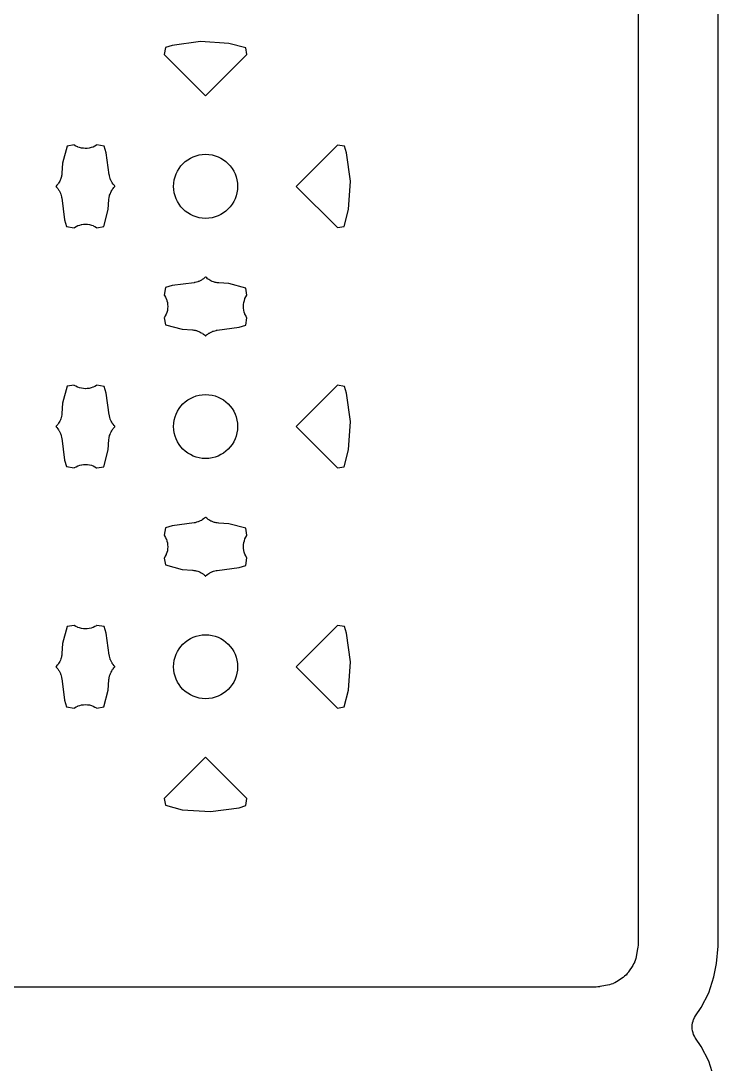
# Model space of a CAD drawing. Extents: x 1.67 to 6.2, y -5.98 to -1.89.
# Drawn here: x 2.8404 to 3.0118, y -2.4009 to -2.1444 of the extents above; entities that cross this region are included whole.
import ezdxf

# ---------------------------------------------------------------- set-up
doc = ezdxf.new("R2010")
doc.units = 0
doc.header["$MEASUREMENT"] = 0
doc.layers.add('BLACK', color=7, linetype='CONTINUOUS')

msp = doc.modelspace()

# ---------------------------------------------------------------- linework, layer by layer
at = {"layer": 'BLACK', "linetype": 'CONTINUOUS'}
for p, q in [((2.99213, -2.0182), (2.99213, -2.37156)), ((3.01181, -2.37181), (3.01181, -2.01796)), ((2.87596, -2.15089), (2.87567, -2.15261)), ((2.87759, -2.15039), (2.87596, -2.15089)), ((2.88459, -2.14946), (2.87759, -2.15039)), ((2.89156, -2.1499), (2.88459, -2.14946)), ((2.89571, -2.151), (2.89156, -2.1499)), ((2.89598, -2.15261), (2.89571, -2.151)), ((2.87567, -2.15261), (2.88583, -2.16277)), ((2.88583, -2.16277), (2.89598, -2.15261)), ((2.8535, -2.17487), (2.85179, -2.17515)), ((2.85353, -2.17489), (2.8535, -2.17487)), ((2.85355, -2.1749), (2.85353, -2.17489)), ((2.85356, -2.17491), (2.85355, -2.1749)), ((2.85397, -2.17513), (2.85356, -2.17491)), ((2.85898, -2.17495), (2.85857, -2.17516)), ((2.85899, -2.17494), (2.85898, -2.17495)), ((2.85901, -2.17493), (2.85899, -2.17494)), ((2.85909, -2.17487), (2.85901, -2.17493)), ((2.86093, -2.17517), (2.85909, -2.17487)), ((2.91825, -2.17488), (2.9081, -2.18504)), ((2.91998, -2.17517), (2.91825, -2.17488)), ((2.85179, -2.17515), (2.85069, -2.17931)), ((2.85438, -2.17535), (2.85397, -2.17513)), ((2.85439, -2.17536), (2.85438, -2.17535)), ((2.85441, -2.17537), (2.85439, -2.17536)), ((2.85485, -2.1755), (2.85441, -2.17537)), ((2.85529, -2.17564), (2.85485, -2.1755)), ((2.85531, -2.17564), (2.85529, -2.17564)), ((2.85533, -2.17565), (2.85531, -2.17564)), ((2.85579, -2.17569), (2.85533, -2.17565)), ((2.85625, -2.17574), (2.85579, -2.17569)), ((2.85626, -2.17574), (2.85625, -2.17574)), ((2.85628, -2.17574), (2.85626, -2.17574)), ((2.85674, -2.1757), (2.85628, -2.17574)), ((2.8572, -2.17566), (2.85674, -2.1757)), ((2.85722, -2.17566), (2.8572, -2.17566)), ((2.85724, -2.17565), (2.85722, -2.17566)), ((2.85768, -2.17552), (2.85724, -2.17565)), ((2.85813, -2.17539), (2.85768, -2.17552)), ((2.85814, -2.17538), (2.85813, -2.17539)), ((2.85816, -2.17538), (2.85814, -2.17538)), ((2.85857, -2.17516), (2.85816, -2.17538)), ((2.86142, -2.1768), (2.86093, -2.17517)), ((2.86214, -2.18219), (2.86142, -2.1768)), ((2.92047, -2.1768), (2.91998, -2.17517)), ((2.92141, -2.18381), (2.92047, -2.1768)), ((2.85069, -2.17931), (2.85053, -2.18182)), ((2.85039, -2.18265), (2.85035, -2.18283)), ((2.85044, -2.18248), (2.85039, -2.18265)), ((2.85047, -2.18218), (2.85044, -2.18248)), ((2.85052, -2.18189), (2.85047, -2.18218)), ((2.85053, -2.18182), (2.85052, -2.18189)), ((2.86217, -2.18232), (2.86214, -2.18219)), ((2.86218, -2.18245), (2.86217, -2.18232)), ((2.86228, -2.18279), (2.86218, -2.18245)), ((2.8491, -2.18499), (2.84904, -2.18504)), ((2.84904, -2.18504), (2.84906, -2.18506)), ((2.84906, -2.18506), (2.84911, -2.18511)), ((2.84929, -2.18476), (2.8491, -2.18499)), ((2.84911, -2.18511), (2.84919, -2.18521)), ((2.84919, -2.18521), (2.84928, -2.1853)), ((2.84928, -2.1853), (2.84949, -2.18558)), ((2.84949, -2.18454), (2.84929, -2.18476)), ((2.84959, -2.18439), (2.84949, -2.18454)), ((2.84971, -2.18424), (2.84959, -2.18439)), ((2.84985, -2.18398), (2.84971, -2.18424)), ((2.85001, -2.18373), (2.84985, -2.18398)), ((2.85007, -2.18356), (2.85001, -2.18373)), ((2.85016, -2.1834), (2.85007, -2.18356)), ((2.85025, -2.18311), (2.85016, -2.1834)), ((2.85035, -2.18283), (2.85025, -2.18311)), ((2.86236, -2.18313), (2.86228, -2.18279)), ((2.86241, -2.18324), (2.86236, -2.18313)), ((2.86245, -2.18337), (2.86241, -2.18324)), ((2.86261, -2.18368), (2.86245, -2.18337)), ((2.86276, -2.184), (2.86261, -2.18368)), ((2.86283, -2.18411), (2.86276, -2.184)), ((2.86289, -2.18422), (2.86283, -2.18411)), ((2.86311, -2.1845), (2.86289, -2.18422)), ((2.86332, -2.18478), (2.86311, -2.1845)), ((2.86331, -2.18532), (2.8635, -2.18509)), ((2.86341, -2.18487), (2.86332, -2.18478)), ((2.86349, -2.18497), (2.86341, -2.18487)), ((2.86354, -2.18502), (2.86349, -2.18497)), ((2.8635, -2.18509), (2.86356, -2.18504)), ((2.86356, -2.18504), (2.86354, -2.18502)), ((2.9081, -2.18504), (2.91825, -2.1952)), ((2.92097, -2.19077), (2.92141, -2.18381)), ((2.84949, -2.18558), (2.84971, -2.18586)), ((2.84971, -2.18586), (2.84977, -2.18597)), ((2.84977, -2.18597), (2.84984, -2.18608)), ((2.84984, -2.18608), (2.84999, -2.1864)), ((2.84999, -2.1864), (2.85015, -2.18671)), ((2.85015, -2.18671), (2.85019, -2.18683)), ((2.85019, -2.18683), (2.85024, -2.18695)), ((2.85024, -2.18695), (2.85032, -2.18729)), ((2.85032, -2.18729), (2.85042, -2.18763)), ((2.85042, -2.18763), (2.85043, -2.18776)), ((2.85043, -2.18776), (2.85046, -2.18789)), ((2.86213, -2.1879), (2.86216, -2.1876)), ((2.86216, -2.1876), (2.86221, -2.18742)), ((2.86221, -2.18742), (2.86224, -2.18725)), ((2.86224, -2.18725), (2.86235, -2.18697)), ((2.86235, -2.18697), (2.86244, -2.18668)), ((2.86244, -2.18668), (2.86253, -2.18652)), ((2.86253, -2.18652), (2.86259, -2.18635)), ((2.86259, -2.18635), (2.86275, -2.1861)), ((2.86275, -2.1861), (2.86289, -2.18583)), ((2.86289, -2.18583), (2.86301, -2.18569)), ((2.86301, -2.18569), (2.86311, -2.18554)), ((2.86311, -2.18554), (2.86331, -2.18532)), ((2.85046, -2.18789), (2.85118, -2.19328)), ((2.86191, -2.19077), (2.86207, -2.18826)), ((2.86207, -2.18826), (2.86208, -2.18819)), ((2.86208, -2.18819), (2.86213, -2.1879)), ((2.86081, -2.19492), (2.86191, -2.19077)), ((2.91986, -2.19492), (2.92097, -2.19077)), ((2.85118, -2.19328), (2.85167, -2.1949)), ((2.85167, -2.1949), (2.85351, -2.19521)), ((2.85351, -2.19521), (2.85359, -2.19515)), ((2.85359, -2.19515), (2.85361, -2.19514)), ((2.85361, -2.19514), (2.85362, -2.19513)), ((2.85362, -2.19513), (2.85403, -2.19492)), ((2.85403, -2.19492), (2.85444, -2.1947)), ((2.85444, -2.1947), (2.85446, -2.19469)), ((2.85446, -2.19469), (2.85447, -2.19469)), ((2.85447, -2.19469), (2.85491, -2.19456)), ((2.85491, -2.19456), (2.85536, -2.19442)), ((2.85536, -2.19442), (2.85538, -2.19442)), ((2.85538, -2.19442), (2.85539, -2.19442)), ((2.85539, -2.19442), (2.85585, -2.19438)), ((2.85585, -2.19438), (2.85632, -2.19433)), ((2.85632, -2.19433), (2.85633, -2.19434)), ((2.85633, -2.19434), (2.85635, -2.19433)), ((2.85635, -2.19433), (2.85681, -2.19438)), ((2.85681, -2.19438), (2.85727, -2.19443)), ((2.85727, -2.19443), (2.85729, -2.19444)), ((2.85729, -2.19444), (2.85731, -2.19444)), ((2.85731, -2.19444), (2.85775, -2.19458)), ((2.85775, -2.19458), (2.85819, -2.19471)), ((2.85819, -2.19471), (2.85821, -2.19472)), ((2.85821, -2.19472), (2.85822, -2.19473)), ((2.85822, -2.19473), (2.85863, -2.19495)), ((2.85863, -2.19495), (2.85904, -2.19517)), ((2.85904, -2.19517), (2.85905, -2.19518)), ((2.85905, -2.19518), (2.85907, -2.19519)), ((2.85907, -2.19519), (2.8591, -2.19521)), ((2.8591, -2.19521), (2.86081, -2.19492)), ((2.91825, -2.1952), (2.91986, -2.19492)), ((2.88447, -2.20826), (2.88416, -2.20842)), ((2.88479, -2.20811), (2.88447, -2.20826)), ((2.88489, -2.20804), (2.88479, -2.20811)), ((2.88501, -2.20798), (2.88489, -2.20804)), ((2.88528, -2.20776), (2.88501, -2.20798)), ((2.88557, -2.20755), (2.88528, -2.20776)), ((2.88566, -2.20746), (2.88557, -2.20755)), ((2.88576, -2.20738), (2.88566, -2.20746)), ((2.88581, -2.20733), (2.88576, -2.20738)), ((2.88583, -2.20731), (2.88581, -2.20733)), ((2.88588, -2.20736), (2.88583, -2.20731)), ((2.88611, -2.20755), (2.88588, -2.20736)), ((2.88633, -2.20776), (2.88611, -2.20755)), ((2.88648, -2.20786), (2.88633, -2.20776)), ((2.88662, -2.20797), (2.88648, -2.20786)), ((2.88688, -2.20811), (2.88662, -2.20797)), ((2.88714, -2.20827), (2.88688, -2.20811)), ((2.88731, -2.20834), (2.88714, -2.20827)), ((2.88747, -2.20843), (2.88731, -2.20834)), ((2.87596, -2.20994), (2.87565, -2.21178)), ((2.87759, -2.20945), (2.87596, -2.20994)), ((2.88298, -2.20873), (2.87759, -2.20945)), ((2.88311, -2.2087), (2.88298, -2.20873)), ((2.88323, -2.20869), (2.88311, -2.2087)), ((2.88357, -2.20859), (2.88323, -2.20869)), ((2.88392, -2.20851), (2.88357, -2.20859)), ((2.88403, -2.20845), (2.88392, -2.20851)), ((2.88416, -2.20842), (2.88403, -2.20845)), ((2.88775, -2.20851), (2.88747, -2.20843)), ((2.88803, -2.20862), (2.88775, -2.20851)), ((2.88821, -2.20865), (2.88803, -2.20862)), ((2.88839, -2.20871), (2.88821, -2.20865)), ((2.88868, -2.20874), (2.88839, -2.20871)), ((2.88898, -2.20879), (2.88868, -2.20874)), ((2.88905, -2.20879), (2.88898, -2.20879)), ((2.89156, -2.20895), (2.88905, -2.20879)), ((2.89571, -2.21006), (2.89156, -2.20895)), ((2.896, -2.21177), (2.89571, -2.21006)), ((2.87565, -2.21178), (2.87572, -2.21186)), ((2.87572, -2.21186), (2.87573, -2.21187)), ((2.87573, -2.21187), (2.87574, -2.21189)), ((2.87574, -2.21189), (2.87595, -2.21229)), ((2.87595, -2.21229), (2.87617, -2.21271)), ((2.87617, -2.21271), (2.87617, -2.21272)), ((2.87617, -2.21272), (2.87618, -2.21274)), ((2.87618, -2.21274), (2.87631, -2.21318)), ((2.87631, -2.21318), (2.87644, -2.21363)), ((2.89523, -2.21356), (2.89536, -2.21312)), ((2.89536, -2.21312), (2.8955, -2.21268)), ((2.8955, -2.21268), (2.89551, -2.21266)), ((2.89551, -2.21264), (2.89573, -2.21224)), ((2.89551, -2.21266), (2.89551, -2.21264)), ((2.89573, -2.21224), (2.89595, -2.21183)), ((2.89595, -2.21183), (2.89596, -2.21182)), ((2.89596, -2.21182), (2.89597, -2.2118)), ((2.89597, -2.2118), (2.896, -2.21177)), ((2.87629, -2.21602), (2.87615, -2.21646)), ((2.87643, -2.21557), (2.87629, -2.21602)), ((2.87648, -2.21508), (2.87643, -2.21554)), ((2.87643, -2.21554), (2.87643, -2.21556)), ((2.87643, -2.21556), (2.87643, -2.21557)), ((2.87644, -2.21363), (2.87644, -2.21365)), ((2.87644, -2.21365), (2.87645, -2.21366)), ((2.87645, -2.21366), (2.87649, -2.21412)), ((2.87653, -2.21462), (2.87648, -2.21508)), ((2.87649, -2.21412), (2.87653, -2.21458)), ((2.87653, -2.21458), (2.87653, -2.2146)), ((2.87653, -2.2146), (2.87653, -2.21462)), ((2.89512, -2.21452), (2.89517, -2.21406)), ((2.89512, -2.21453), (2.89512, -2.21452)), ((2.89512, -2.21455), (2.89512, -2.21453)), ((2.89517, -2.21501), (2.89512, -2.21455)), ((2.89517, -2.21406), (2.89522, -2.21359)), ((2.89521, -2.21547), (2.89517, -2.21501)), ((2.89521, -2.21549), (2.89521, -2.21547)), ((2.89521, -2.21551), (2.89521, -2.21549)), ((2.89534, -2.21595), (2.89521, -2.21551)), ((2.89522, -2.21358), (2.89523, -2.21356)), ((2.89522, -2.21359), (2.89522, -2.21358)), ((2.89547, -2.21639), (2.89534, -2.21595)), ((2.87568, -2.21733), (2.87565, -2.21737)), ((2.87565, -2.21737), (2.87594, -2.21908)), ((2.87569, -2.21732), (2.87568, -2.21733)), ((2.8757, -2.2173), (2.87569, -2.21732)), ((2.87592, -2.2169), (2.8757, -2.2173)), ((2.87614, -2.21649), (2.87592, -2.2169)), ((2.87615, -2.21647), (2.87614, -2.21649)), ((2.87615, -2.21646), (2.87615, -2.21647)), ((2.89548, -2.21641), (2.89547, -2.21639)), ((2.89549, -2.21643), (2.89548, -2.21641)), ((2.8957, -2.21683), (2.89549, -2.21643)), ((2.89569, -2.21919), (2.896, -2.21736)), ((2.89592, -2.21725), (2.8957, -2.21683)), ((2.89593, -2.21726), (2.89592, -2.21725)), ((2.89593, -2.21728), (2.89593, -2.21726)), ((2.896, -2.21736), (2.89593, -2.21728)), ((2.87594, -2.21908), (2.88009, -2.22018)), ((2.88009, -2.22018), (2.88261, -2.22034)), ((2.88261, -2.22034), (2.88268, -2.22034)), ((2.88268, -2.22034), (2.88297, -2.2204)), ((2.88297, -2.2204), (2.88327, -2.22043)), ((2.88327, -2.22043), (2.88344, -2.22048)), ((2.88344, -2.22048), (2.88362, -2.22051)), ((2.88362, -2.22051), (2.8839, -2.22062)), ((2.8839, -2.22062), (2.88419, -2.22071)), ((2.88419, -2.22071), (2.88435, -2.22079)), ((2.88435, -2.22079), (2.88452, -2.22086)), ((2.88452, -2.22086), (2.88477, -2.22102)), ((2.88477, -2.22102), (2.88503, -2.22116)), ((2.88503, -2.22116), (2.88517, -2.22128)), ((2.88637, -2.22138), (2.88664, -2.22116)), ((2.88664, -2.22116), (2.88676, -2.2211)), ((2.88676, -2.2211), (2.88686, -2.22102)), ((2.88686, -2.22102), (2.88718, -2.22088)), ((2.88718, -2.22088), (2.8875, -2.22072)), ((2.8875, -2.22072), (2.88762, -2.22068)), ((2.88762, -2.22068), (2.88774, -2.22063)), ((2.88774, -2.22063), (2.88808, -2.22055)), ((2.88808, -2.22055), (2.88842, -2.22045)), ((2.88842, -2.22045), (2.88855, -2.22044)), ((2.88855, -2.22044), (2.88867, -2.22041)), ((2.88867, -2.22041), (2.89406, -2.21969)), ((2.89406, -2.21969), (2.89569, -2.21919)), ((2.88517, -2.22128), (2.88533, -2.22137)), ((2.88533, -2.22137), (2.88554, -2.22158)), ((2.88554, -2.22158), (2.88577, -2.22177)), ((2.88577, -2.22177), (2.88583, -2.22182)), ((2.88583, -2.22182), (2.88585, -2.22181)), ((2.88585, -2.22181), (2.88589, -2.22176)), ((2.88589, -2.22176), (2.88599, -2.22168)), ((2.88599, -2.22168), (2.88608, -2.22158)), ((2.88608, -2.22158), (2.88637, -2.22138)), ((2.8535, -2.23392), (2.85179, -2.23421)), ((2.85353, -2.23395), (2.8535, -2.23392)), ((2.85355, -2.23396), (2.85353, -2.23395)), ((2.85356, -2.23397), (2.85355, -2.23396)), ((2.85397, -2.23419), (2.85356, -2.23397)), ((2.85898, -2.23401), (2.85857, -2.23422)), ((2.85899, -2.23399), (2.85898, -2.23401)), ((2.85901, -2.23399), (2.85899, -2.23399)), ((2.85909, -2.23392), (2.85901, -2.23399)), ((2.86093, -2.23423), (2.85909, -2.23392)), ((2.91825, -2.23394), (2.9081, -2.24409)), ((2.91998, -2.23423), (2.91825, -2.23394)), ((2.85179, -2.23421), (2.85069, -2.23836)), ((2.85438, -2.23441), (2.85397, -2.23419)), ((2.85439, -2.23441), (2.85438, -2.23441)), ((2.85441, -2.23442), (2.85439, -2.23441)), ((2.85485, -2.23456), (2.85441, -2.23442)), ((2.85529, -2.2347), (2.85485, -2.23456)), ((2.85531, -2.2347), (2.85529, -2.2347)), ((2.85533, -2.2347), (2.85531, -2.2347)), ((2.85579, -2.23475), (2.85533, -2.2347)), ((2.85625, -2.2348), (2.85579, -2.23475)), ((2.85626, -2.2348), (2.85625, -2.2348)), ((2.85628, -2.2348), (2.85626, -2.2348)), ((2.85674, -2.23476), (2.85628, -2.2348)), ((2.8572, -2.23472), (2.85674, -2.23476)), ((2.85722, -2.23471), (2.8572, -2.23472)), ((2.85724, -2.23471), (2.85722, -2.23471)), ((2.85768, -2.23458), (2.85724, -2.23471)), ((2.85813, -2.23445), (2.85768, -2.23458)), ((2.85814, -2.23444), (2.85813, -2.23445)), ((2.85816, -2.23443), (2.85814, -2.23444)), ((2.85857, -2.23422), (2.85816, -2.23443)), ((2.86142, -2.23586), (2.86093, -2.23423)), ((2.86214, -2.24125), (2.86142, -2.23586)), ((2.92047, -2.23586), (2.91998, -2.23423)), ((2.92141, -2.24286), (2.92047, -2.23586)), ((2.85069, -2.23836), (2.85053, -2.24087)), ((2.85039, -2.24171), (2.85035, -2.24189)), ((2.85044, -2.24153), (2.85039, -2.24171)), ((2.85047, -2.24124), (2.85044, -2.24153)), ((2.85052, -2.24094), (2.85047, -2.24124)), ((2.85053, -2.24087), (2.85052, -2.24094)), ((2.86217, -2.24137), (2.86214, -2.24125)), ((2.86218, -2.2415), (2.86217, -2.24137)), ((2.86228, -2.24184), (2.86218, -2.2415)), ((2.8491, -2.24404), (2.84904, -2.24409)), ((2.84904, -2.24409), (2.84906, -2.24411)), ((2.84906, -2.24411), (2.84911, -2.24416)), ((2.84929, -2.24381), (2.8491, -2.24404)), ((2.84911, -2.24416), (2.84919, -2.24426)), ((2.84919, -2.24426), (2.84928, -2.24435)), ((2.84949, -2.24359), (2.84929, -2.24381)), ((2.84959, -2.24344), (2.84949, -2.24359)), ((2.84971, -2.2433), (2.84959, -2.24344)), ((2.84985, -2.24304), (2.84971, -2.2433)), ((2.85001, -2.24278), (2.84985, -2.24304)), ((2.85007, -2.24261), (2.85001, -2.24278)), ((2.85016, -2.24245), (2.85007, -2.24261)), ((2.85025, -2.24217), (2.85016, -2.24245)), ((2.85035, -2.24189), (2.85025, -2.24217)), ((2.86236, -2.24218), (2.86228, -2.24184)), ((2.86241, -2.2423), (2.86236, -2.24218)), ((2.86245, -2.24242), (2.86241, -2.2423)), ((2.86261, -2.24274), (2.86245, -2.24242)), ((2.86276, -2.24306), (2.86261, -2.24274)), ((2.86283, -2.24316), (2.86276, -2.24306)), ((2.86289, -2.24328), (2.86283, -2.24316)), ((2.86311, -2.24355), (2.86289, -2.24328)), ((2.86332, -2.24384), (2.86311, -2.24355)), ((2.86331, -2.24438), (2.8635, -2.24415)), ((2.86341, -2.24393), (2.86332, -2.24384)), ((2.86349, -2.24403), (2.86341, -2.24393)), ((2.86354, -2.24408), (2.86349, -2.24403)), ((2.8635, -2.24415), (2.86356, -2.24409)), ((2.86356, -2.24409), (2.86354, -2.24408)), ((2.9081, -2.24409), (2.91825, -2.25425)), ((2.92097, -2.24983), (2.92141, -2.24286)), ((2.84928, -2.24435), (2.84949, -2.24464)), ((2.84949, -2.24464), (2.84971, -2.24491)), ((2.84971, -2.24491), (2.84977, -2.24503)), ((2.84977, -2.24503), (2.84984, -2.24513)), ((2.84984, -2.24513), (2.84999, -2.24545)), ((2.84999, -2.24545), (2.85015, -2.24577)), ((2.85015, -2.24577), (2.85019, -2.24589)), ((2.85019, -2.24589), (2.85024, -2.24601)), ((2.85024, -2.24601), (2.85032, -2.24635)), ((2.85032, -2.24635), (2.85042, -2.24669)), ((2.85042, -2.24669), (2.85043, -2.24682)), ((2.85043, -2.24682), (2.85046, -2.24694)), ((2.86213, -2.24695), (2.86216, -2.24665)), ((2.86216, -2.24665), (2.86221, -2.24648)), ((2.86221, -2.24648), (2.86224, -2.2463)), ((2.86224, -2.2463), (2.86235, -2.24602)), ((2.86235, -2.24602), (2.86244, -2.24574)), ((2.86244, -2.24574), (2.86253, -2.24558)), ((2.86253, -2.24558), (2.86259, -2.24541)), ((2.86259, -2.24541), (2.86275, -2.24515)), ((2.86275, -2.24515), (2.86289, -2.24489)), ((2.86289, -2.24489), (2.86301, -2.24475)), ((2.86301, -2.24475), (2.86311, -2.24459)), ((2.86311, -2.24459), (2.86331, -2.24438)), ((2.85046, -2.24694), (2.85118, -2.25233)), ((2.86191, -2.24983), (2.86207, -2.24731)), ((2.86207, -2.24731), (2.86208, -2.24725)), ((2.86208, -2.24725), (2.86213, -2.24695)), ((2.86081, -2.25398), (2.86191, -2.24983)), ((2.91986, -2.25398), (2.92097, -2.24983)), ((2.85118, -2.25233), (2.85167, -2.25396)), ((2.85167, -2.25396), (2.85351, -2.25427)), ((2.85351, -2.25427), (2.85359, -2.2542)), ((2.85359, -2.2542), (2.85361, -2.25419)), ((2.85361, -2.25419), (2.85362, -2.25418)), ((2.85362, -2.25418), (2.85403, -2.25397)), ((2.85403, -2.25397), (2.85444, -2.25375)), ((2.85444, -2.25375), (2.85446, -2.25375)), ((2.85446, -2.25375), (2.85447, -2.25374)), ((2.85447, -2.25374), (2.85491, -2.25361)), ((2.85491, -2.25361), (2.85536, -2.25348)), ((2.85536, -2.25348), (2.85538, -2.25348)), ((2.85538, -2.25348), (2.85539, -2.25347)), ((2.85539, -2.25347), (2.85585, -2.25343)), ((2.85585, -2.25343), (2.85632, -2.25339)), ((2.85632, -2.25339), (2.85633, -2.25339)), ((2.85633, -2.25339), (2.85635, -2.25339)), ((2.85635, -2.25339), (2.85681, -2.25344)), ((2.85681, -2.25344), (2.85727, -2.25349)), ((2.85727, -2.25349), (2.85729, -2.25349)), ((2.85729, -2.25349), (2.85731, -2.25349)), ((2.85731, -2.25349), (2.85775, -2.25363)), ((2.85775, -2.25363), (2.85819, -2.25377)), ((2.85819, -2.25377), (2.85821, -2.25378)), ((2.85821, -2.25378), (2.85822, -2.25378)), ((2.85822, -2.25378), (2.85863, -2.25401)), ((2.85863, -2.25401), (2.85904, -2.25422)), ((2.85904, -2.25422), (2.85905, -2.25423)), ((2.85905, -2.25423), (2.85907, -2.25424)), ((2.85907, -2.25424), (2.8591, -2.25427)), ((2.8591, -2.25427), (2.86081, -2.25398)), ((2.91825, -2.25425), (2.91986, -2.25398)), ((2.88447, -2.26731), (2.88416, -2.26747)), ((2.88479, -2.26717), (2.88447, -2.26731)), ((2.88489, -2.26709), (2.88479, -2.26717)), ((2.88501, -2.26703), (2.88489, -2.26709)), ((2.88528, -2.26681), (2.88501, -2.26703)), ((2.88557, -2.26661), (2.88528, -2.26681)), ((2.88566, -2.26651), (2.88557, -2.26661)), ((2.88576, -2.26643), (2.88566, -2.26651)), ((2.88581, -2.26638), (2.88576, -2.26643)), ((2.88583, -2.26637), (2.88581, -2.26638)), ((2.88588, -2.26642), (2.88583, -2.26637)), ((2.88611, -2.26661), (2.88588, -2.26642)), ((2.88633, -2.26681), (2.88611, -2.26661)), ((2.88648, -2.26691), (2.88633, -2.26681)), ((2.88662, -2.26703), (2.88648, -2.26691)), ((2.88688, -2.26717), (2.88662, -2.26703)), ((2.88714, -2.26733), (2.88688, -2.26717)), ((2.88731, -2.2674), (2.88714, -2.26733)), ((2.87596, -2.269), (2.87565, -2.27083)), ((2.87759, -2.2685), (2.87596, -2.269)), ((2.88298, -2.26778), (2.87759, -2.2685)), ((2.88311, -2.26775), (2.88298, -2.26778)), ((2.88323, -2.26774), (2.88311, -2.26775)), ((2.88357, -2.26764), (2.88323, -2.26774)), ((2.88392, -2.26756), (2.88357, -2.26764)), ((2.88403, -2.26751), (2.88392, -2.26756)), ((2.88416, -2.26747), (2.88403, -2.26751)), ((2.88747, -2.26748), (2.88731, -2.2674)), ((2.88775, -2.26757), (2.88747, -2.26748)), ((2.88803, -2.26768), (2.88775, -2.26757)), ((2.88821, -2.26771), (2.88803, -2.26768)), ((2.88839, -2.26776), (2.88821, -2.26771)), ((2.88868, -2.26779), (2.88839, -2.26776)), ((2.88898, -2.26784), (2.88868, -2.26779)), ((2.88905, -2.26785), (2.88898, -2.26784)), ((2.89156, -2.26801), (2.88905, -2.26785)), ((2.89571, -2.26911), (2.89156, -2.26801)), ((2.896, -2.27082), (2.89571, -2.26911)), ((2.87565, -2.27083), (2.87572, -2.27091)), ((2.87572, -2.27091), (2.87573, -2.27093)), ((2.87573, -2.27093), (2.87574, -2.27094)), ((2.87574, -2.27094), (2.87595, -2.27135)), ((2.87595, -2.27135), (2.87617, -2.27176)), ((2.87617, -2.27176), (2.87617, -2.27178)), ((2.87617, -2.27178), (2.87618, -2.27179)), ((2.87618, -2.27179), (2.87631, -2.27224)), ((2.87631, -2.27224), (2.87644, -2.27268)), ((2.89523, -2.27262), (2.89536, -2.27217)), ((2.89536, -2.27217), (2.8955, -2.27173)), ((2.8955, -2.27173), (2.89551, -2.27172)), ((2.89551, -2.2717), (2.89573, -2.27129)), ((2.89551, -2.27172), (2.89551, -2.2717)), ((2.89573, -2.27129), (2.89595, -2.27088)), ((2.89595, -2.27088), (2.89596, -2.27087)), ((2.89596, -2.27087), (2.89597, -2.27086)), ((2.89597, -2.27086), (2.896, -2.27082)), ((2.87629, -2.27507), (2.87615, -2.27551)), ((2.87643, -2.27463), (2.87629, -2.27507)), ((2.87648, -2.27414), (2.87643, -2.27459)), ((2.87643, -2.27459), (2.87643, -2.27461)), ((2.87643, -2.27461), (2.87643, -2.27463)), ((2.87644, -2.27268), (2.87644, -2.2727)), ((2.87644, -2.2727), (2.87645, -2.27272)), ((2.87645, -2.27272), (2.87649, -2.27318)), ((2.87653, -2.27367), (2.87648, -2.27414)), ((2.87649, -2.27318), (2.87653, -2.27364)), ((2.87653, -2.27364), (2.87653, -2.27366)), ((2.87653, -2.27366), (2.87653, -2.27367)), ((2.89512, -2.27357), (2.89517, -2.27311)), ((2.89512, -2.27359), (2.89512, -2.27357)), ((2.89512, -2.2736), (2.89512, -2.27359)), ((2.89517, -2.27407), (2.89512, -2.2736)), ((2.89517, -2.27311), (2.89522, -2.27265)), ((2.89521, -2.27453), (2.89517, -2.27407)), ((2.89521, -2.27454), (2.89521, -2.27453)), ((2.89521, -2.27456), (2.89521, -2.27454)), ((2.89534, -2.27501), (2.89521, -2.27456)), ((2.89522, -2.27263), (2.89523, -2.27262)), ((2.89522, -2.27265), (2.89522, -2.27263)), ((2.89547, -2.27545), (2.89534, -2.27501)), ((2.87568, -2.27639), (2.87565, -2.27642)), ((2.87565, -2.27642), (2.87594, -2.27813)), ((2.87569, -2.27637), (2.87568, -2.27639)), ((2.8757, -2.27636), (2.87569, -2.27637)), ((2.87592, -2.27596), (2.8757, -2.27636)), ((2.87614, -2.27554), (2.87592, -2.27596)), ((2.87615, -2.27553), (2.87614, -2.27554)), ((2.87615, -2.27551), (2.87615, -2.27553)), ((2.89548, -2.27547), (2.89547, -2.27545)), ((2.89549, -2.27548), (2.89548, -2.27547)), ((2.8957, -2.27589), (2.89549, -2.27548)), ((2.89569, -2.27825), (2.896, -2.27641)), ((2.89592, -2.2763), (2.8957, -2.27589)), ((2.89593, -2.27632), (2.89592, -2.2763)), ((2.89593, -2.27633), (2.89593, -2.27632)), ((2.896, -2.27641), (2.89593, -2.27633)), ((2.87594, -2.27813), (2.88009, -2.27923)), ((2.88009, -2.27923), (2.88261, -2.27939)), ((2.88261, -2.27939), (2.88268, -2.2794)), ((2.88268, -2.2794), (2.88297, -2.27945)), ((2.88297, -2.27945), (2.88327, -2.27948)), ((2.88327, -2.27948), (2.88344, -2.27953)), ((2.88344, -2.27953), (2.88362, -2.27957)), ((2.88362, -2.27957), (2.8839, -2.27967)), ((2.8839, -2.27967), (2.88419, -2.27976)), ((2.88419, -2.27976), (2.88435, -2.27985)), ((2.88435, -2.27985), (2.88452, -2.27991)), ((2.88452, -2.27991), (2.88477, -2.28008)), ((2.88477, -2.28008), (2.88503, -2.28022)), ((2.88664, -2.28021), (2.88676, -2.28015)), ((2.88676, -2.28015), (2.88686, -2.28008)), ((2.88686, -2.28008), (2.88718, -2.27993)), ((2.88718, -2.27993), (2.8875, -2.27977)), ((2.8875, -2.27977), (2.88762, -2.27973)), ((2.88762, -2.27973), (2.88774, -2.27968)), ((2.88774, -2.27968), (2.88808, -2.2796)), ((2.88808, -2.2796), (2.88842, -2.2795)), ((2.88842, -2.2795), (2.88855, -2.27949)), ((2.88855, -2.27949), (2.88867, -2.27946)), ((2.88867, -2.27946), (2.89406, -2.27874)), ((2.89406, -2.27874), (2.89569, -2.27825)), ((2.88503, -2.28022), (2.88517, -2.28033)), ((2.88517, -2.28033), (2.88533, -2.28043)), ((2.88533, -2.28043), (2.88554, -2.28064)), ((2.88554, -2.28064), (2.88577, -2.28083)), ((2.88577, -2.28083), (2.88583, -2.28088)), ((2.88583, -2.28088), (2.88585, -2.28086)), ((2.88585, -2.28086), (2.88589, -2.28081)), ((2.88589, -2.28081), (2.88599, -2.28073)), ((2.88599, -2.28073), (2.88608, -2.28064)), ((2.88608, -2.28064), (2.88637, -2.28043)), ((2.88637, -2.28043), (2.88664, -2.28021)), ((2.8535, -2.29298), (2.85179, -2.29327)), ((2.85353, -2.293), (2.8535, -2.29298)), ((2.85355, -2.29301), (2.85353, -2.293)), ((2.85356, -2.29302), (2.85355, -2.29301)), ((2.85397, -2.29324), (2.85356, -2.29302)), ((2.85909, -2.29298), (2.85901, -2.29304)), ((2.86093, -2.29328), (2.85909, -2.29298)), ((2.91825, -2.29299), (2.9081, -2.30315)), ((2.91998, -2.29328), (2.91825, -2.29299)), ((2.85179, -2.29327), (2.85069, -2.29742)), ((2.85438, -2.29346), (2.85397, -2.29324)), ((2.85439, -2.29347), (2.85438, -2.29346)), ((2.85441, -2.29348), (2.85439, -2.29347)), ((2.85485, -2.29361), (2.85441, -2.29348)), ((2.85529, -2.29375), (2.85485, -2.29361)), ((2.85531, -2.29375), (2.85529, -2.29375)), ((2.85533, -2.29376), (2.85531, -2.29375)), ((2.85579, -2.2938), (2.85533, -2.29376)), ((2.85625, -2.29385), (2.85579, -2.2938)), ((2.85626, -2.29385), (2.85625, -2.29385)), ((2.85628, -2.29385), (2.85626, -2.29385)), ((2.85674, -2.29381), (2.85628, -2.29385)), ((2.8572, -2.29377), (2.85674, -2.29381)), ((2.85722, -2.29377), (2.8572, -2.29377)), ((2.85724, -2.29376), (2.85722, -2.29377)), ((2.85768, -2.29363), (2.85724, -2.29376)), ((2.85813, -2.2935), (2.85768, -2.29363)), ((2.85814, -2.29349), (2.85813, -2.2935)), ((2.85816, -2.29349), (2.85814, -2.29349)), ((2.85857, -2.29327), (2.85816, -2.29349)), ((2.85898, -2.29306), (2.85857, -2.29327)), ((2.85899, -2.29305), (2.85898, -2.29306)), ((2.85901, -2.29304), (2.85899, -2.29305)), ((2.86142, -2.29491), (2.86093, -2.29328)), ((2.86214, -2.3003), (2.86142, -2.29491)), ((2.92047, -2.29491), (2.91998, -2.29328)), ((2.92141, -2.30192), (2.92047, -2.29491)), ((2.85069, -2.29742), (2.85053, -2.29993)), ((2.85044, -2.30059), (2.85039, -2.30076)), ((2.85047, -2.30029), (2.85044, -2.30059)), ((2.85052, -2.3), (2.85047, -2.30029)), ((2.85053, -2.29993), (2.85052, -2.3)), ((2.86217, -2.30043), (2.86214, -2.3003)), ((2.86218, -2.30056), (2.86217, -2.30043)), ((2.86228, -2.3009), (2.86218, -2.30056)), ((2.8491, -2.3031), (2.84904, -2.30315)), ((2.84904, -2.30315), (2.84906, -2.30317)), ((2.84906, -2.30317), (2.84911, -2.30322)), ((2.84929, -2.30287), (2.8491, -2.3031)), ((2.84911, -2.30322), (2.84919, -2.30332)), ((2.84949, -2.30265), (2.84929, -2.30287)), ((2.84959, -2.3025), (2.84949, -2.30265)), ((2.84971, -2.30235), (2.84959, -2.3025)), ((2.84985, -2.30209), (2.84971, -2.30235)), ((2.85001, -2.30184), (2.84985, -2.30209)), ((2.85007, -2.30167), (2.85001, -2.30184)), ((2.85016, -2.30151), (2.85007, -2.30167)), ((2.85025, -2.30122), (2.85016, -2.30151)), ((2.85035, -2.30094), (2.85025, -2.30122)), ((2.85039, -2.30076), (2.85035, -2.30094)), ((2.86236, -2.30124), (2.86228, -2.3009)), ((2.86241, -2.30136), (2.86236, -2.30124)), ((2.86245, -2.30148), (2.86241, -2.30136)), ((2.86261, -2.30179), (2.86245, -2.30148)), ((2.86276, -2.30211), (2.86261, -2.30179)), ((2.86283, -2.30222), (2.86276, -2.30211)), ((2.86289, -2.30233), (2.86283, -2.30222)), ((2.86311, -2.30261), (2.86289, -2.30233)), ((2.86332, -2.30289), (2.86311, -2.30261)), ((2.86331, -2.30343), (2.8635, -2.3032)), ((2.86341, -2.30298), (2.86332, -2.30289)), ((2.86349, -2.30308), (2.86341, -2.30298)), ((2.86354, -2.30313), (2.86349, -2.30308)), ((2.8635, -2.3032), (2.86356, -2.30315)), ((2.86356, -2.30315), (2.86354, -2.30313)), ((2.9081, -2.30315), (2.91825, -2.31331)), ((2.92097, -2.30888), (2.92141, -2.30192)), ((2.84919, -2.30332), (2.84928, -2.30341)), ((2.84928, -2.30341), (2.84949, -2.30369)), ((2.84949, -2.30369), (2.84971, -2.30397)), ((2.84971, -2.30397), (2.84977, -2.30408)), ((2.84977, -2.30408), (2.84984, -2.30419)), ((2.84984, -2.30419), (2.84999, -2.30451)), ((2.84999, -2.30451), (2.85015, -2.30482)), ((2.85015, -2.30482), (2.85019, -2.30494)), ((2.85019, -2.30494), (2.85024, -2.30506)), ((2.85024, -2.30506), (2.85032, -2.3054)), ((2.85032, -2.3054), (2.85042, -2.30574)), ((2.85042, -2.30574), (2.85043, -2.30587)), ((2.86213, -2.30601), (2.86216, -2.30571)), ((2.86216, -2.30571), (2.86221, -2.30553)), ((2.86221, -2.30553), (2.86224, -2.30536)), ((2.86224, -2.30536), (2.86235, -2.30508)), ((2.86235, -2.30508), (2.86244, -2.30479)), ((2.86244, -2.30479), (2.86253, -2.30463)), ((2.86253, -2.30463), (2.86259, -2.30446)), ((2.86259, -2.30446), (2.86275, -2.30421)), ((2.86275, -2.30421), (2.86289, -2.30394)), ((2.86289, -2.30394), (2.86301, -2.3038)), ((2.86301, -2.3038), (2.86311, -2.30365)), ((2.86311, -2.30365), (2.86331, -2.30343)), ((2.85043, -2.30587), (2.85046, -2.306)), ((2.85046, -2.306), (2.85118, -2.31139)), ((2.86191, -2.30888), (2.86207, -2.30637)), ((2.86207, -2.30637), (2.86208, -2.3063)), ((2.86208, -2.3063), (2.86213, -2.30601)), ((2.86081, -2.31303), (2.86191, -2.30888)), ((2.91986, -2.31303), (2.92097, -2.30888)), ((2.85118, -2.31139), (2.85167, -2.31301)), ((2.85167, -2.31301), (2.85351, -2.31332)), ((2.85351, -2.31332), (2.85359, -2.31326)), ((2.85359, -2.31326), (2.85361, -2.31325)), ((2.85361, -2.31325), (2.85362, -2.31324)), ((2.85362, -2.31324), (2.85403, -2.31303)), ((2.85403, -2.31303), (2.85444, -2.31281)), ((2.85444, -2.31281), (2.85446, -2.3128)), ((2.85446, -2.3128), (2.85447, -2.3128)), ((2.85447, -2.3128), (2.85491, -2.31267)), ((2.85491, -2.31267), (2.85536, -2.31253)), ((2.85536, -2.31253), (2.85538, -2.31253)), ((2.85538, -2.31253), (2.85539, -2.31253)), ((2.85539, -2.31253), (2.85585, -2.31249)), ((2.85585, -2.31249), (2.85632, -2.31244)), ((2.85632, -2.31244), (2.85633, -2.31245)), ((2.85633, -2.31245), (2.85635, -2.31244)), ((2.85635, -2.31244), (2.85681, -2.31249)), ((2.85681, -2.31249), (2.85727, -2.31254)), ((2.85727, -2.31254), (2.85729, -2.31255)), ((2.85729, -2.31255), (2.85731, -2.31255)), ((2.85731, -2.31255), (2.85775, -2.31269)), ((2.85775, -2.31269), (2.85819, -2.31282)), ((2.85819, -2.31282), (2.85821, -2.31283)), ((2.85821, -2.31283), (2.85822, -2.31284)), ((2.85822, -2.31284), (2.85863, -2.31306)), ((2.85863, -2.31306), (2.85904, -2.31328)), ((2.85904, -2.31328), (2.85905, -2.31329)), ((2.85905, -2.31329), (2.85907, -2.3133)), ((2.85907, -2.3133), (2.8591, -2.31332)), ((2.8591, -2.31332), (2.86081, -2.31303)), ((2.91825, -2.31331), (2.91986, -2.31303)), ((2.88583, -2.32542), (2.87567, -2.33558)), ((2.89598, -2.33558), (2.88583, -2.32542)), ((2.87567, -2.33558), (2.87594, -2.33719)), ((2.89569, -2.3373), (2.89598, -2.33558)), ((2.87594, -2.33719), (2.88009, -2.33829)), ((2.88009, -2.33829), (2.88706, -2.33873)), ((2.88706, -2.33873), (2.89406, -2.3378)), ((2.89406, -2.3378), (2.89569, -2.3373)), ((2.99203, -2.37252), (2.99157, -2.37485)), ((2.99208, -2.37208), (2.99203, -2.37252)), ((2.99213, -2.37163), (2.99208, -2.37208)), ((2.99213, -2.37156), (2.99213, -2.37157)), ((2.99213, -2.37157), (2.99213, -2.37157)), ((2.99213, -2.37157), (2.99213, -2.37157)), ((2.99213, -2.37157), (2.99213, -2.37163)), ((3.01139, -2.37612), (3.01181, -2.37181)), ((2.99155, -2.37492), (2.99142, -2.37535)), ((2.99157, -2.37486), (2.99155, -2.37492)), ((2.99157, -2.37485), (2.99157, -2.37486)), ((2.99157, -2.37486), (2.99157, -2.37486)), ((2.99157, -2.37486), (2.99157, -2.37486)), ((2.99083, -2.37663), (2.98979, -2.37819)), ((2.99104, -2.37623), (2.99083, -2.37663)), ((2.99126, -2.37584), (2.99104, -2.37623)), ((2.99127, -2.37581), (2.99126, -2.37584)), ((2.99129, -2.37578), (2.99127, -2.37581)), ((2.99142, -2.37535), (2.99129, -2.37578)), ((3.01073, -2.37942), (3.01139, -2.37612)), ((2.98843, -2.37955), (2.98686, -2.3806)), ((2.98878, -2.37926), (2.98843, -2.37955)), ((2.98913, -2.37898), (2.98878, -2.37926)), ((2.98915, -2.37896), (2.98913, -2.37898)), ((2.98917, -2.37894), (2.98915, -2.37896)), ((2.98946, -2.37859), (2.98917, -2.37894)), ((2.98975, -2.37825), (2.98946, -2.37859)), ((2.98978, -2.3782), (2.98975, -2.37825)), ((2.98979, -2.37819), (2.98978, -2.3782)), ((2.98978, -2.3782), (2.98978, -2.3782)), ((2.98978, -2.3782), (2.98978, -2.3782)), ((3.00954, -2.38334), (3.01073, -2.37942)), ((2.9818, -2.38189), (2.47282, -2.38189)), ((2.98224, -2.38185), (2.9818, -2.38189)), ((2.98269, -2.38181), (2.98224, -2.38185)), ((2.98275, -2.3818), (2.98269, -2.38181)), ((2.98276, -2.3818), (2.98275, -2.3818)), ((2.98275, -2.3818), (2.98275, -2.3818)), ((2.98275, -2.3818), (2.98275, -2.3818)), ((2.98509, -2.38133), (2.98276, -2.3818)), ((2.98552, -2.3812), (2.98509, -2.38133)), ((2.98595, -2.38108), (2.98552, -2.3812)), ((2.98598, -2.38106), (2.98595, -2.38108)), ((2.98601, -2.38105), (2.98598, -2.38106)), ((2.98641, -2.38084), (2.98601, -2.38105)), ((2.98681, -2.38063), (2.98641, -2.38084)), ((2.98686, -2.3806), (2.98681, -2.38063)), ((2.98686, -2.3806), (2.98686, -2.3806)), ((2.98686, -2.3806), (2.98686, -2.3806)), ((2.98686, -2.3806), (2.98686, -2.3806)), ((3.00761, -2.38695), (3.00954, -2.38334)), ((3.00624, -2.389), (3.00761, -2.38695)), ((3.00552, -2.39072), (3.00566, -2.39028)), ((3.00566, -2.39028), (3.00579, -2.38985)), ((3.00579, -2.38985), (3.0058, -2.38983)), ((3.0058, -2.38983), (3.00581, -2.38981)), ((3.00581, -2.38981), (3.00603, -2.3894)), ((3.00603, -2.3894), (3.00624, -2.389)), ((3.00541, -2.39168), (3.00546, -2.39122)), ((3.00542, -2.3917), (3.00541, -2.39168)), ((3.00541, -2.39172), (3.00542, -2.3917)), ((3.00546, -2.39217), (3.00541, -2.39172)), ((3.00546, -2.39122), (3.00551, -2.39076)), ((3.0055, -2.39263), (3.00546, -2.39217)), ((3.0055, -2.39265), (3.0055, -2.39263)), ((3.0055, -2.39268), (3.0055, -2.39265)), ((3.00564, -2.39312), (3.0055, -2.39268)), ((3.00551, -2.39076), (3.00552, -2.39074)), ((3.00552, -2.39074), (3.00552, -2.39072)), ((3.00576, -2.39356), (3.00564, -2.39312)), ((3.00577, -2.39357), (3.00576, -2.39356)), ((3.00578, -2.3936), (3.00577, -2.39357)), ((3.00599, -2.394), (3.00578, -2.3936)), ((3.0062, -2.39441), (3.00599, -2.394)), ((3.00623, -2.39444), (3.0062, -2.39441)), ((3.00623, -2.39445), (3.00623, -2.39444)), ((3.00623, -2.39444), (3.00623, -2.39444)), ((3.00624, -2.39447), (3.00623, -2.39445)), ((3.00761, -2.39651), (3.00624, -2.39447)), ((3.00954, -2.40013), (3.00761, -2.39651)), ((3.01073, -2.40405), (3.00954, -2.40013))]:
    msp.add_line(p, q, dxfattribs=at)
at = {"layer": 'BLACK'}
for centre in [(2.88583, -2.18504), (2.88583, -2.24409), (2.88583, -2.30315)]:
    msp.add_circle(centre, 0.00787, dxfattribs=at)

doc.saveas('drawing.dxf')
